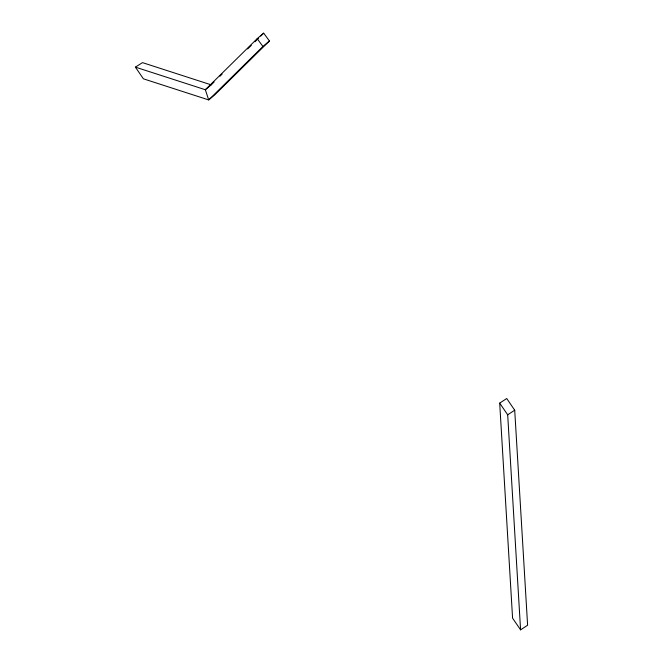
<?xml version="1.0" encoding="UTF-8"?>
<svg xmlns="http://www.w3.org/2000/svg" width="663" height="663" viewBox="0 0 663 663"><rect width="100%" height="100%" fill="white"/><g stroke="black" fill="none" stroke-linecap="round" stroke-linejoin="round"><path stroke-width="0.99" d="M135.393 67.129L143.39 78.806L208.704 99.922L214.563 95.033L269.427 40.973L263.675 33.15L257.178 38.661L205.339 89.737L135.393 67.129L142.487 62.629L211.207 84.847L214.116 81.98M219.95 76.237L222.138 74.082M247.639 48.946L251.285 45.357M254.932 41.769L258.57 38.181M260.758 36.026L263.675 33.15M269.427 40.973L262.929 46.485L208.704 99.922L205.339 89.737L211.207 84.847M499.695 403.121L506.723 398.521L514.712 410.198L527.607 625.25L520.579 629.85L512.582 618.173L499.695 403.121L507.684 414.798L520.579 629.85M507.684 414.798L514.712 410.198M257.178 38.661L262.929 46.485"/></g></svg>
